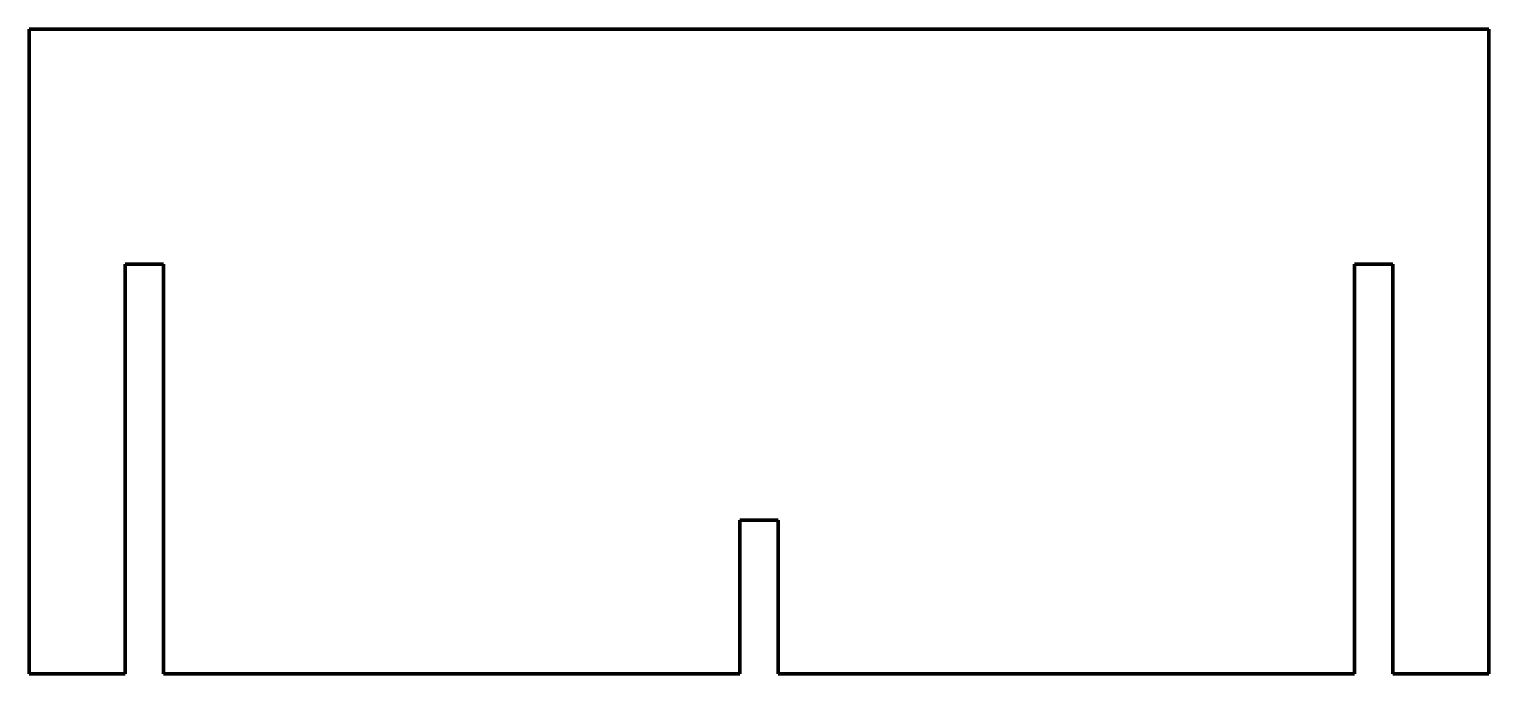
# Model space of a CAD drawing. Header units: inches. Extents: x -7.1 to 7.1, y -6 to 0.3.
import ezdxf

# ---------------------------------------------------------------- set-up
doc = ezdxf.new("R2010")
doc.units = ezdxf.units.IN
doc.header["$MEASUREMENT"] = 0
doc.layers.add('1', color=7, linetype='Continuous', true_color=0xffffff)

msp = doc.modelspace()

# ---------------------------------------------------------------- linework, layer by layer
at = {"layer": '1', "color": 163, "linetype": 'Continuous', "lineweight": 70}
for p, q in [((7.125, 0.29626), (-7.125, 0.29626)), ((-7.125, 0.29626), (-7.125, -6)), ((7.125, -6), (7.125, 0.29626)), ((-6.1875, -6), (-6.1875, -2)), ((-6.1875, -2), (-5.8125, -2)), ((-5.8125, -2), (-5.8125, -6)), ((5.8125, -6), (5.8125, -2)), ((5.8125, -2), (6.1875, -2)), ((6.1875, -2), (6.1875, -6)), ((-0.1875, -6), (-0.1875, -4.5)), ((-0.1875, -4.5), (0.1875, -4.5)), ((0.1875, -4.5), (0.1875, -6)), ((-7.125, -6), (-6.1875, -6)), ((-5.8125, -6), (-0.1875, -6)), ((0.1875, -6), (5.8125, -6)), ((6.1875, -6), (7.125, -6))]:
    msp.add_line(p, q, dxfattribs=at)

doc.saveas('drawing.dxf')
